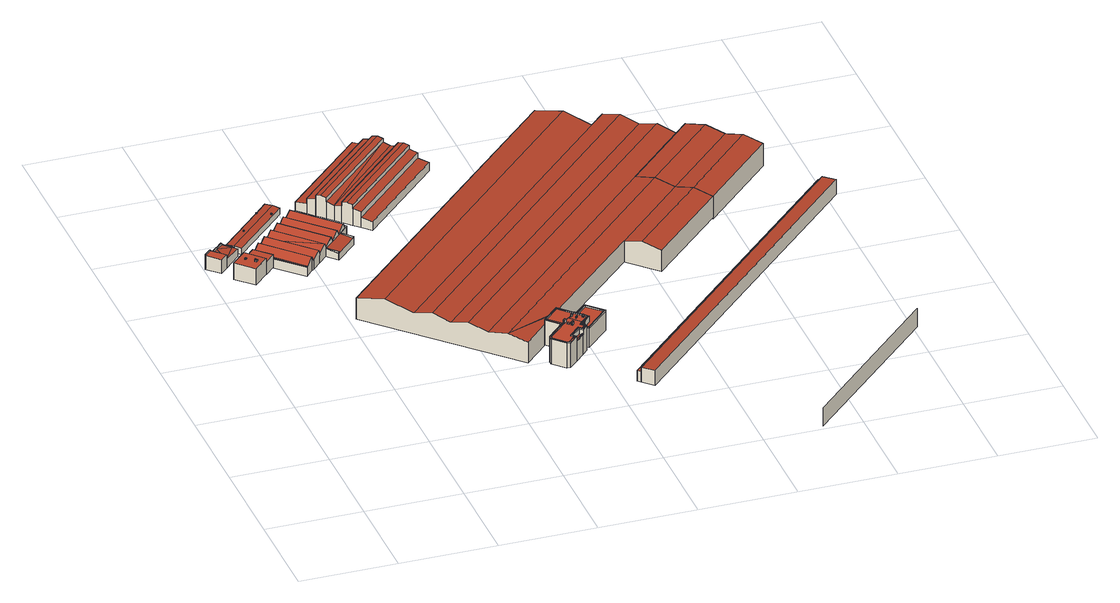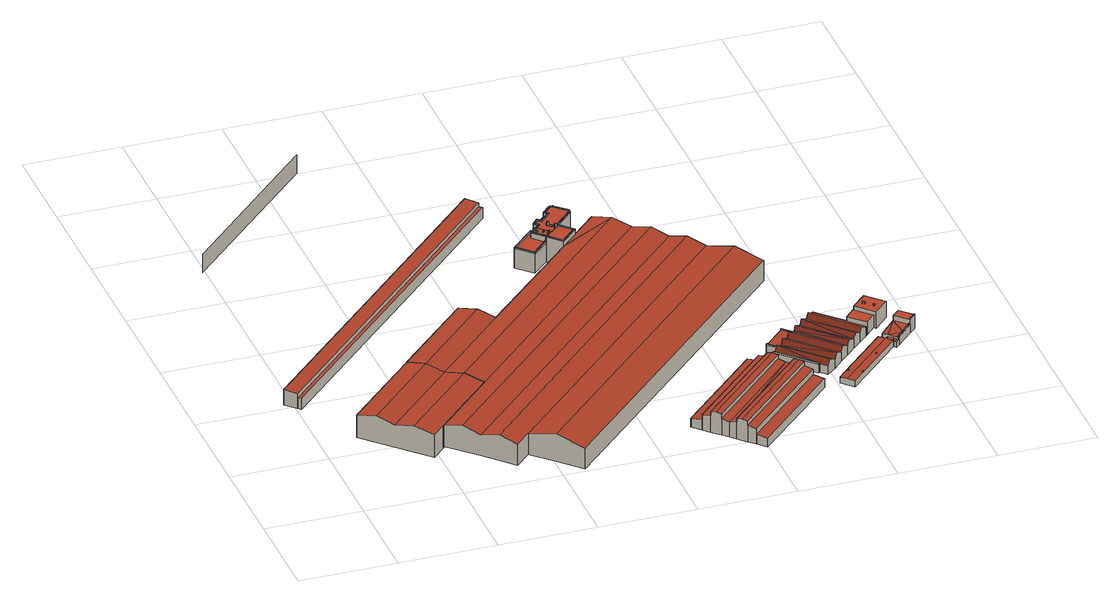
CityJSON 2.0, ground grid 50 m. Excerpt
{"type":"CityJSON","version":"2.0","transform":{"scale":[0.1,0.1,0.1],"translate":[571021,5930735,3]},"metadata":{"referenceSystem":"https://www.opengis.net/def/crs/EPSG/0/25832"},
"CityObjects":{
"building1":{"type":"Building","attributes":{"Grundfläche 2D":"163.398971","Grundhöhe NN":"5.620"},"children":["building1-1","building1-2","building1-3"],"geometry":[{"type":"Solid","lod":"3","boundaries":[[[[0,1,2,3,4]],[[5,6,0]],[[2,1,0,6,7]],[[8,9,10,2,7,6]],[[11,9,8]],[[12,13,14,15,16,17,18,19]],[[20,21,22,23]],[[24,25,26,27,28]],[[20,28,27]],[[23,28,20]],[[28,23,22]],[[28,22,29,30]],[[24,28,30,31]],[[25,24,31,32]],[[22,21,33,29]],[[5,0,34,35]],[[20,27,11,8,6,5,35,33,21]],[[11,27,26,9]],[[9,26,25,10]],[[3,2,10,25,32,36,37]],[[14,13,38,39]],[[15,14,39,40]],[[16,15,40,41]],[[17,16,41,42]],[[4,3,43,19,18,17,42,34,0]],[[13,12,19,43,3,37,44,38]],[[41,40,39,38,44,37,36,32,31,30,29,33,35,34,42]]]],"semantics":{"surfaces":[{"type":"RoofSurface"},{"type":"WallSurface"},{"type":"GroundSurface"}],"values":[[0,0,0,0,0,0,0,0,0,0,1,1,1,1,1,1,1,1,1,1,1,1,1,1,1,1,2]]}}]},
"building1-1":{"type":"BuildingInstallation","parents":["building1"],"geometry":[{"type":"MultiSurface","lod":"3","boundaries":[[[45,46,47,48,49]],[[50,7,51,52,47,46,45]],[[52,9,10,48,47]],[[10,2,49,48]]],"semantics":{"surfaces":[{"type":"RoofSurface"},{"type":"WallSurface"}],"values":[0,1,1,1]}}]},
"building1-2":{"type":"BuildingInstallation","parents":["building1"],"geometry":[{"type":"MultiSurface","lod":"3","boundaries":[[[43,53,54,55]],[[43,3,4,53]],[[1,50,45,54,53,4]],[[45,49,55,54]],[[3,43,55,49,2]]],"semantics":{"surfaces":[{"type":"RoofSurface"},{"type":"WallSurface"}],"values":[0,1,1,1,1]}}]},
"building1-3":{"type":"BuildingInstallation","parents":["building1"],"geometry":[{"type":"MultiSurface","lod":"3","boundaries":[[[56,57,58,59]],[[13,14,57,56]],[[58,57,14,60]],[[60,12,59,58]],[[12,13,56,59]]],"semantics":{"surfaces":[{"type":"RoofSurface"},{"type":"WallSurface"}],"values":[0,1,1,1,1]}}]},
"building2":{"type":"Building","attributes":{"Grundfläche 2D":"205.678672","Grundhöhe NN":"5.720"},"children":["building2-1","building2-2"],"geometry":[{"type":"Solid","lod":"3","boundaries":[[[[61,62,63,64]],[[65,66,67,68,69,70,71]],[[69,68,72,73]],[[74,71,70,69,73,75]],[[76,66,65,71,74,77]],[[67,66,76,78]],[[62,61,79,80]],[[63,62,80,81]],[[63,81,72,68,64]],[[79,61,64,68,67,78]],[[77,74,75,73,72,81,80,79,78,76]]]],"semantics":{"surfaces":[{"type":"RoofSurface"},{"type":"WallSurface"},{"type":"GroundSurface"}],"values":[[0,0,1,1,1,1,1,1,1,1,2]]}}]},
"building2-1":{"type":"BuildingInstallation","parents":["building2"],"geometry":[{"type":"MultiSurface","lod":"3","boundaries":[[[82,83,84,85]],[[85,84,86,87]],[[82,85,87,88]],[[83,82,88,89]],[[84,83,89,86]]],"semantics":{"surfaces":[{"type":"RoofSurface"},{"type":"WallSurface"}],"values":[0,1,1,1,1]}}]},
"building2-2":{"type":"BuildingInstallation","parents":["building2"],"geometry":[{"type":"MultiSurface","lod":"3","boundaries":[[[90,91,92,93]],[[93,92,94,95]],[[90,93,95,96]],[[91,90,96,97]],[[92,91,97,94]]],"semantics":{"surfaces":[{"type":"RoofSurface"},{"type":"WallSurface"}],"values":[0,1,1,1,1]}}]},
"building3":{"type":"Building","attributes":{"Grundfläche 2D":"334.083059","Grundhöhe NN":"5.741"},"children":["building3-1","building3-2","building3-3"],"geometry":[{"type":"Solid","lod":"3","boundaries":[[[[98,99,100,101,102]],[[103,100,99]],[[104,105,106,101,100,107,108,109]],[[110,99,98,102,111,112]],[[103,99,110,113]],[[107,100,103,113,114]],[[104,109,108,107,114,115]],[[116,101,106,105,104,115,117]],[[102,101,116,111]],[[112,111,116,117,115,114,113,110]]]],"semantics":{"surfaces":[{"type":"RoofSurface"},{"type":"WallSurface"},{"type":"GroundSurface"}],"values":[[0,0,0,1,1,1,1,1,1,2]]}}]},
"building3-1":{"type":"BuildingInstallation","parents":["building3"],"geometry":[{"type":"MultiSurface","lod":"3","boundaries":[[[118,119,120,121]],[[109,122,121,120]],[[122,123,118,121]],[[119,118,123,108]],[[120,119,108,109]]],"semantics":{"surfaces":[{"type":"RoofSurface"},{"type":"WallSurface"}],"values":[0,1,1,1,1]}}]},
"building3-2":{"type":"BuildingInstallation","parents":["building3"],"geometry":[{"type":"MultiSurface","lod":"3","boundaries":[[[124,125,126,127]],[[128,129,127,126]],[[124,127,129,130]],[[130,131,125,124]],[[126,125,131,128]]],"semantics":{"surfaces":[{"type":"RoofSurface"},{"type":"WallSurface"}],"values":[0,1,1,1,1]}}]},
"building3-3":{"type":"BuildingInstallation","parents":["building3"],"geometry":[{"type":"MultiSurface","lod":"3","boundaries":[[[132,133,134,135]],[[135,134,136,137]],[[132,135,137,138]],[[133,132,138,139]],[[134,133,139,136]]],"semantics":{"surfaces":[{"type":"RoofSurface"},{"type":"WallSurface"}],"values":[0,1,1,1,1]}}]},
"building4":{"type":"Building","attributes":{"Grundfläche 2D":"1285.955328","Grundhöhe NN":"5.644"},"children":["building4-1","building4-2","building4-3","building4-4"],"geometry":[{"type":"Solid","lod":"3","boundaries":[[[[140,141,142,143,144,145,146]],[[144,147,148,145]],[[147,149,150,148]],[[151,152,153,154,155,156,157,158,159,160,161,162,163,164]],[[165,166,167,168,169,170,171,172,173,174]],[[175,176,177,178]],[[176,175,179]],[[176,179,180]],[[181,182,183]],[[184,182,181]],[[184,181,185]],[[186,187,185,188]],[[184,185,187]],[[189,180,179,190,191,192]],[[193,192,194]],[[195,196,189,192,193]],[[197,187,186,198]],[[177,197,198,178]],[[199,200,150,149]],[[182,199,183]],[[200,199,182]],[[141,140,146,201,202,203]],[[142,141,203,204]],[[143,142,204,205]],[[206,147,144,143,205,207]],[[149,147,206,208]],[[209,145,148,150,210,211]],[[146,145,209,201]],[[158,157,179,175,178]],[[212,177,176,180,213]],[[161,160,159,186,188,185,181,183,214,215]],[[216,182,184,187,217]],[[155,170,169,194,192,191,190,179,157,156]],[[218,196,195,193,194,169,168,219]],[[180,189,196,218,213]],[[198,186,159,158,178]],[[187,197,177,212,217]],[[183,199,149,208,214]],[[210,150,200,182,216]],[[162,161,215,220]],[[163,162,220,221]],[[164,163,221,222]],[[151,164,222,223]],[[152,151,223,224]],[[153,152,224,225]],[[154,153,225,226]],[[171,170,155,154]],[[171,154,226,227,172]],[[173,172,227,228]],[[174,173,228,229]],[[165,174,229,230]],[[166,165,230,231]],[[167,166,231,232]],[[168,167,232,219]],[[222,221,220,215,214,208,206,207,205,204,203,202,201,209,211,210,216,217,212,213,218,219,232,231,230,229,228,227,226,225,224,223]]]],"semantics":{"surfaces":[{"type":"RoofSurface"},{"type":"WallSurface"},{"type":"GroundSurface"}],"values":[[0,0,0,0,0,0,0,0,0,0,0,0,0,0,0,0,0,0,0,0,0,1,1,1,1,1,1,1,1,1,1,1,1,1,1,1,1,1,1,1,1,1,1,1,1,1,1,1,1,1,1,1,1,1,2]]}}]},
"building4-1":{"type":"BuildingInstallation","parents":["building4"],"geometry":[{"type":"MultiSurface","lod":"3","boundaries":[[[233,234,235,236,237,238,239,240]],[[142,143,240,239]],[[143,144,233,240]],[[144,241,234,233]],[[235,234,241,242]],[[236,235,242,243]],[[237,236,243,140]],[[141,142,239,238]],[[140,141,238,237]]],"semantics":{"surfaces":[{"type":"RoofSurface"},{"type":"WallSurface"}],"values":[0,1,1,1,1,1,1,1,1]}}]},
"building4-2":{"type":"BuildingInstallation","parents":["building4"],"geometry":[{"type":"MultiSurface","lod":"3","boundaries":[[[244,245,171,170,246,247]],[[171,154,155,170]],[[154,171,245,153]],[[155,156,246,170]],[[247,246,156,248]],[[248,152,153,245,244,247]]],"semantics":{"surfaces":[{"type":"RoofSurface"},{"type":"WallSurface"}],"values":[0,1,1,1,1,1]}}]},
"building4-3":{"type":"BuildingInstallation","parents":["building4"],"geometry":[{"type":"MultiSurface","lod":"3","boundaries":[[[249,250,251,252]],[[161,162,250,249]],[[163,253,251,250,162]],[[252,251,253,160]],[[161,249,252,160]]],"semantics":{"surfaces":[{"type":"RoofSurface"},{"type":"WallSurface"}],"values":[0,1,1,1,1]}}]},
"building4-4":{"type":"BuildingInstallation","parents":["building4"],"geometry":[{"type":"MultiSurface","lod":"3","boundaries":[[[254,255,256,257]],[[165,166,258,255,254]],[[258,172,173,256,255]],[[173,174,257,256]],[[174,165,254,257]]],"semantics":{"surfaces":[{"type":"RoofSurface"},{"type":"WallSurface"}],"values":[0,1,1,1,1]}}]},
"building5":{"type":"Building","attributes":{"Grundfläche 2D":"225.224495","Grundhöhe NN":"5.139"},"children":["building5-1","building5-2","building5-3","building5-4"],"geometry":[{"type":"Solid","lod":"3","boundaries":[[[[259,260,261,262,263,264,265,266,267,268,269,270,271,272,273,274,275,276,277,278,279,280,281,282,283,284,285,286,287,288,289,290,291,292,293,294,295,296]],[[297,298,299,300,301,302]],[[303,304,305,306,307,308,309,310,311,312,313,314,315,316,317,318,319,320,321]],[[306,262,261,322]],[[305,263,262,306]],[[305,304,264,263]],[[304,303,265,264]],[[303,321,266,265]],[[321,320,267,266]],[[320,319,268,267]],[[269,268,319,318]],[[318,317,270,269]],[[317,316,271,270]],[[316,315,272,271]],[[273,272,315,314]],[[314,313,274,273]],[[275,274,313,312]],[[312,311,276,275]],[[311,310,277,276]],[[278,277,310,309]],[[309,323,279,278]],[[323,324,325,281,280,279]],[[326,327,283,282,281,325]],[[327,328,329,285,284,283]],[[329,330,331,287,286,285]],[[331,332,288,287]],[[332,333,289,288]],[[333,334,290,289]],[[334,335,291,290]],[[335,336,337,293,292,291]],[[337,338,294,293]],[[338,339,295,294]],[[339,340,296,295]],[[340,341,259,296]],[[341,342,322,261,260,259]],[[306,322,343,344]],[[307,306,344,345]],[[308,307,345,346]],[[309,308,346,347]],[[323,309,347,348]],[[349,325,324,323,348,350]],[[351,327,326,325,349,352]],[[353,329,328,327,351,354]],[[355,300,356,331,330,329,353,357]],[[356,300,299,298,332,331]],[[332,298,297,333]],[[301,358,334,333,297,302]],[[334,358,301,359,360,335]],[[361,337,336,335,360,362]],[[338,337,361,363]],[[339,338,363,364]],[[340,339,364,365]],[[341,340,365,366]],[[322,342,341,366,367,343]],[[301,300,355,359]],[[362,360,359,355,357,353,354,351,352,349,350,348,347,346,345,344,343,367,366,365,364,363,361]]]],"semantics":{"surfaces":[{"type":"RoofSurface"},{"type":"WallSurface"},{"type":"GroundSurface"}],"values":[[0,0,0,1,1,1,1,1,1,1,1,1,1,1,1,1,1,1,1,1,1,1,1,1,1,1,1,1,1,1,1,1,1,1,1,1,1,1,1,1,1,1,1,1,1,1,1,1,1,1,1,1,1,1,1,2]]}}]},
"building5-1":{"type":"BuildingInstallation","parents":["building5"],"geometry":[{"type":"MultiSurface","lod":"3","boundaries":[[[368,356,358,369]],[[358,356,300,301]],[[369,358,301,302]],[[368,369,302,299]],[[356,368,299,300]]],"semantics":{"surfaces":[{"type":"RoofSurface"},{"type":"WallSurface"}],"values":[0,1,1,1,1]}}]},
"building5-2":{"type":"BuildingInstallation","parents":["building5"],"geometry":[{"type":"MultiSurface","lod":"3","boundaries":[[[370,371,372,373]],[[374,375,373,372]],[[370,373,375,376]],[[376,377,371,370]],[[372,371,377,374]]],"semantics":{"surfaces":[{"type":"RoofSurface"},{"type":"WallSurface"}],"values":[0,1,1,1,1]}}]},
"building5-3":{"type":"BuildingInstallation","parents":["building5"],"geometry":[{"type":"MultiSurface","lod":"3","boundaries":[[[378,379,380,381]],[[381,380,382,383]],[[383,384,378,381]],[[379,378,384,385]],[[385,382,380,379]]],"semantics":{"surfaces":[{"type":"RoofSurface"},{"type":"WallSurface"}],"values":[0,1,1,1,1]}}]},
"building5-4":{"type":"BuildingInstallation","parents":["building5"],"geometry":[{"type":"MultiSurface","lod":"3","boundaries":[[[386,387,388,389]],[[389,388,390,391]],[[386,389,391,392]],[[387,386,392,393]],[[388,387,393,390]]],"semantics":{"surfaces":[{"type":"RoofSurface"},{"type":"WallSurface"}],"values":[0,1,1,1,1]}}]},
"building6":{"type":"Building","attributes":{"Grundfläche 2D":"110.525861","Grundhöhe NN":"5.019"},"geometry":[{"type":"Solid","lod":"3","boundaries":[[[[394,395,396,278,397,398,399,400,401]],[[308,307,402,403,404,309]],[[396,405,309,278]],[[397,278,309,404]],[[398,397,404,403]],[[403,402,399,398]],[[402,406,400,399]],[[406,407,408,394,401,400]],[[408,409,395,394]],[[409,405,396,395]],[[309,405,410,411]],[[308,309,411,412]],[[307,308,412,413]],[[406,402,307,413,414]],[[415,408,407,406,414,416]],[[409,408,415,417]],[[405,409,417,410]],[[410,417,415,416,414,413,412,411]]]],"semantics":{"surfaces":[{"type":"RoofSurface"},{"type":"WallSurface"},{"type":"GroundSurface"}],"values":[[0,0,1,1,1,1,1,1,1,1,1,1,1,1,1,1,1,2]]}}]},
"building7":{"type":"Building","attributes":{"Grundfläche 2D":"2459.550873","Grundhöhe NN":"5.430"},"geometry":[{"type":"Solid","lod":"3","boundaries":[[[[418,419,420,421]],[[420,419,422,423]],[[424,425,426,427,428]],[[429,426,425,430]],[[431,432,433,434]],[[435,436,437,438]],[[439,440,441,442,443]],[[444,445,446,447]],[[448,446,445]],[[449,450,451,452,453,454]],[[447,446,455,456]],[[421,448,445,418]],[[422,419,418,445,457,458,441]],[[423,422,441,440,459]],[[420,423,459,460,461,448,421]],[[427,453,452,428]],[[430,425,424,428,452,462,463,456]],[[430,456,455,429]],[[427,426,429,455,464,465,453]],[[431,434,466,467]],[[432,431,467,468]],[[433,432,468,469]],[[438,437,470,471,472,473]],[[435,438,473,474]],[[436,435,474,475]],[[442,441,458,476]],[[439,443,442,476,466,434,433]],[[439,433,469,459,440]],[[445,444,447,477,457]],[[446,448,461,478]],[[449,454,453,465,471,470,437]],[[479,451,450,449,437,436,475]],[[452,451,479,462]],[[447,456,463,477]],[[455,446,478,464]],[[478,461,460,459,469,468,467,466,476,458,457,477,463,462,479,475,474,473,472,471,465,464]]]],"semantics":{"surfaces":[{"type":"RoofSurface"},{"type":"WallSurface"},{"type":"GroundSurface"}],"values":[[0,0,0,0,0,0,0,0,0,0,0,1,1,1,1,1,1,1,1,1,1,1,1,1,1,1,1,1,1,1,1,1,1,1,1,2]]}}]},
"building8":{"type":"Building","attributes":{"Grundfläche 2D":"189.924004","Grundhöhe NN":"5.252"},"children":["building8-1","building8-2","building8-3","building8-4","building8-5","building8-6"],"geometry":[{"type":"Solid","lod":"3","boundaries":[[[[480,481,482,483,484,485,486,487,488,489,490,491,492,493]],[[494,495,496,497,498,499,500,501,502]],[[306,322,503,504,505,506,507,508,509,406,402,307]],[[510,511,484,483]],[[486,485,499,498]],[[487,486,498,497]],[[488,487,497,496]],[[489,488,496,495]],[[512,513,514,493,492,491]],[[514,515,480,493]],[[515,516,517,482,481,480]],[[517,510,483,482]],[[511,510,518,519]],[[520,514,513,512,521,522]],[[515,514,520,523]],[[510,517,524,518]],[[524,517,516,515,523,525]],[[306,307,526,527]],[[322,306,527,528]],[[512,491,490,489,495,494,505,504,503,322,528,521]],[[507,506,505,494,502,501]],[[507,501,500,508]],[[485,484,406,509,508,500,499]],[[402,406,484,511,519,526,307]],[[528,527,526,519,518,524,525,523,520,522,521]]]],"semantics":{"surfaces":[{"type":"RoofSurface"},{"type":"WallSurface"},{"type":"GroundSurface"}],"values":[[0,0,0,1,1,1,1,1,1,1,1,1,1,1,1,1,1,1,1,1,1,1,1,1,2]]}}]},
"building8-1":{"type":"BuildingInstallation","parents":["building8"],"geometry":[{"type":"MultiSurface","lod":"3","boundaries":[[[529,530,531,532,533,400,399,534,535,536,537,538,262,261,539,540]],[[406,402,399,400]],[[402,541,542,535,534,399]],[[536,535,542,543]],[[543,544,537,536]],[[544,545,306,262,538,537]],[[306,322,261,262]],[[322,503,504,505,529,540,539,261]],[[505,506,507,531,530,529]],[[507,508,532,531]],[[509,406,400,533,532,508]]],"semantics":{"surfaces":[{"type":"RoofSurface"},{"type":"WallSurface"}],"values":[0,1,1,1,1,1,1,1,1,1,1]}}]},
"building8-2":{"type":"BuildingInstallation","parents":["building8"],"geometry":[{"type":"MultiSurface","lod":"3","boundaries":[[[546,547,548,549]],[[549,548,550,551]],[[551,552,546,549]],[[547,546,552,553]],[[553,550,548,547]]],"semantics":{"surfaces":[{"type":"RoofSurface"},{"type":"WallSurface"}],"values":[0,1,1,1,1]}}]},
"building8-3":{"type":"BuildingInstallation","parents":["building8"],"geometry":[{"type":"MultiSurface","lod":"3","boundaries":[[[554,555,556,557]],[[556,555,558,559]],[[559,560,557,556]],[[554,557,560,561]],[[561,558,555,554]]],"semantics":{"surfaces":[{"type":"RoofSurface"},{"type":"WallSurface"}],"values":[0,1,1,1,1]}}]},
"building8-4":{"type":"BuildingInstallation","parents":["building8"],"geometry":[{"type":"MultiSurface","lod":"3","boundaries":[[[562,563,564,565]],[[565,564,566,567]],[[562,565,567,568]],[[563,562,568,569]],[[564,563,569,566]]],"semantics":{"surfaces":[{"type":"RoofSurface"},{"type":"WallSurface"}],"values":[0,1,1,1,1]}}]},
"building8-5":{"type":"BuildingInstallation","parents":["building8"],"geometry":[{"type":"MultiSurface","lod":"3","boundaries":[[[570,571,572,573]],[[573,572,574,575]],[[575,576,570,573]],[[571,570,576,577]],[[577,574,572,571]]],"semantics":{"surfaces":[{"type":"RoofSurface"},{"type":"WallSurface"}],"values":[0,1,1,1,1]}}]},
"building8-6":{"type":"BuildingInstallation","parents":["building8"],"geometry":[{"type":"MultiSurface","lod":"3","boundaries":[[[578,579,580,581]],[[582,583,581,580]],[[583,584,578,581]],[[579,578,584,585]],[[580,579,585,582]]],"semantics":{"surfaces":[{"type":"RoofSurface"},{"type":"WallSurface"}],"values":[0,1,1,1,1]}}]},
"building9":{"type":"Building","attributes":{"Grundfläche 2D":"18090.254967","Grundhöhe NN":"4.798"},"geometry":[{"type":"Solid","lod":"3","boundaries":[[[[586,587,588,589]],[[589,590,586]],[[591,592,593,594]],[[589,588,594,593,595,596]],[[597,598,592,591]],[[598,597,599,600,601]],[[602,603,601,600]],[[602,604,605,606,603]],[[595,607,608,596]],[[607,609,610,611]],[[611,612,607]],[[613,608,607,612,614,615]],[[616,612,611]],[[614,617,618,615]],[[619,620,621,618,617,622,623,624]],[[587,586,590,589,596,625,626,627,628]],[[588,587,628,629]],[[630,631,599,597,591,594,588,629,632]],[[600,599,631,633]],[[634,604,602,600,633,635]],[[605,604,634,636]],[[637,609,607,595,593,592,598,601,603,606,605,636,638]],[[639,616,611,610,609,637,640]],[[612,616,639,641]],[[614,612,641,642]],[[622,617,614,642,643]],[[624,623,622,643,644]],[[645,646,647,625,596,608,613,615,618,621,620,619,624,644,648]],[[639,640,637,638,636,634,635,633,631,630,632,629,628,627,626,625,647,646,645,648,644,643,642,641]]]],"semantics":{"surfaces":[{"type":"RoofSurface"},{"type":"WallSurface"},{"type":"GroundSurface"}],"values":[[0,0,0,0,0,0,0,0,0,0,0,0,0,0,0,1,1,1,1,1,1,1,1,1,1,1,1,1,2]]}}]},
"building10":{"type":"Building","attributes":{"Grundfläche 2D":"11130.910381","Grundhöhe NN":"5.009"},"geometry":[{"type":"MultiSurface","lod":"3","boundaries":[[[649,650,651,652]]],"semantics":{"surfaces":[{"type":"WallSurface"}],"values":[0]}}]},
"building11":{"type":"Building","attributes":{"Grundfläche 2D":"1825.754497","Grundhöhe NN":"5.010"},"geometry":[{"type":"Solid","lod":"3","boundaries":[[[[653,654,655,656,657]],[[658,659,660,661]],[[655,654,653,662,663]],[[656,655,663,664]],[[665,657,656,664,661,660]],[[653,657,665,662]],[[658,661,664,666]],[[659,658,666,667]],[[660,659,667,665]],[[667,666,664,663,662,665]]]],"semantics":{"surfaces":[{"type":"RoofSurface"},{"type":"WallSurface"},{"type":"GroundSurface"}],"values":[[0,0,1,1,1,1,1,1,1,2]]}}]},
"building12":{"type":"Building","attributes":{"Grundfläche 2D":"2204.693127","Grundhöhe NN":"3.876"},"geometry":[{"type":"Solid","lod":"3","boundaries":[[[[596,608,668,669,587,589]],[[608,613,615,670,668]],[[615,618,671,670]],[[671,618,624,672,673]],[[587,669,674,675]],[[596,589,587,675,676]],[[677,678,624,618,615,613,608,596,676]],[[679,673,672,624,678,680]],[[669,668,670,671,673,679,674]],[[675,674,679,680,678,677,676]]]],"semantics":{"surfaces":[{"type":"RoofSurface"},{"type":"WallSurface"},{"type":"GroundSurface"}],"values":[[0,0,0,0,1,1,1,1,1,2]]}}]}
},
"vertices":[
[99,2276,74],[87,2382,72],[86,2386,72],[37,2337,74],[40,2335,74],[184,2360,68],[163,2381,68],[91,2386,72],[142,2403,68],[122,2419,68],[120,2421,68],[124,2421,68],[36,2336,101],[2,2303,101],[4,2301,101],[2,2300,101],[63,2239,101],[100,2275,101],[40,2335,101],[37,2337,101],[142,2403,57],[163,2381,58],[179,2397,58],[158,2419,57],[139,2439,57],[120,2421,57],[122,2419,57],[124,2421,57],[151,2427,57],[179,2397,26],[151,2427,26],[139,2439,26],[120,2421,26],[163,2381,26],[99,2276,26],[184,2360,26],[86,2386,26],[37,2337,26],[2,2303,26],[4,2301,26],[2,2300,26],[63,2239,26],[100,2275,26],[37,2337,81],[36,2336,26],
[88,2384,77],[91,2386,77],[123,2418,77],[120,2421,77],[86,2386,77],[88,2384,72],[93,2388,72],[123,2418,68],
[40,2335,81],[88,2384,81],[86,2386,81],
[2,2303,106],[4,2301,106],[38,2334,106],[36,2336,106],[38,2334,101],
[175,2244,117],[98,2168,117],[181,2084,117],[258,2159,117],[310,2210,97],[235,2286,97],[184,2235,97],[258,2159,97],[259,2158,97],[310,2208,97],[311,2209,97],[258,2159,27],[259,2158,27],[311,2209,27],[310,2208,27],[235,2286,27],[310,2210,27],[184,2235,27],[175,2244,27],[98,2168,27],[181,2084,27],
[204,2142,126],[211,2149,126],[203,2158,126],[196,2151,126],[203,2158,117],[196,2151,117],[204,2142,117],[211,2149,117],
[164,2178,124],[169,2182,124],[164,2188,124],[159,2183,124],[164,2188,117],[159,2183,117],[164,2178,117],[169,2182,117],
[461,2620,59],[497,2655,59],[472,2687,63],[180,2396,63],[208,2369,59],[498,2661,59],[151,2427,59],[158,2419,60],[179,2397,63],[443,2716,59],[377,2651,59],[373,2647,59],[497,2655,27],[208,2369,27],[461,2620,27],[498,2661,27],[443,2716,27],[151,2427,27],[180,2396,27],[179,2397,27],
[380,2648,65],[377,2651,65],[373,2647,65],[377,2644,65],[377,2644,60],[380,2648,60],
[268,2511,66],[270,2513,66],[267,2515,66],[265,2514,66],[267,2515,61],[265,2514,61],[268,2511,61],[270,2513,61],
[441,2611,66],[444,2614,66],[441,2618,66],[438,2615,66],[441,2618,61],[438,2615,61],[441,2611,60],[444,2614,60],
[310,2210,75],[311,2209,75],[310,2208,75],[435,2082,75],[444,2091,75],[245,2295,75],[235,2286,75],[473,2121,104],[274,2324,104],[485,2132,75],[286,2335,75],[737,2279,64],[736,2280,64],[737,2281,64],[692,2328,71],[688,2331,71],[686,2329,71],[675,2318,71],[628,2271,71],[579,2224,71],[579,2223,71],[577,2222,71],[626,2172,64],[627,2172,64],[628,2171,64],[564,2537,73],[561,2535,73],[559,2537,73],[558,2535,73],[722,2365,73],[688,2331,73],[692,2328,73],[730,2367,73],[731,2366,73],[733,2368,73],[664,2307,104],[463,2510,104],[428,2475,75],[628,2271,75],[675,2318,75],[476,2523,75],[569,2214,104],[334,2382,75],[533,2178,75],[368,2417,104],[577,2222,81],[579,2224,75],[380,2429,75],[579,2223,76],[512,2557,104],[686,2329,83],[688,2331,85],[711,2354,104],[559,2533,75],[722,2365,75],[558,2535,75],[525,2568,75],[417,2465,104],[617,2261,104],[522,2167,104],[321,2370,104],[235,2286,26],[310,2210,26],[311,2209,26],[310,2208,26],[435,2082,26],[473,2121,26],[444,2091,26],[485,2132,26],[245,2295,26],[286,2335,26],[274,2324,26],[428,2475,26],[476,2523,26],[533,2178,26],[577,2222,26],[334,2382,26],[380,2429,26],[525,2568,26],[558,2535,26],[626,2172,26],[627,2172,26],[628,2171,26],[737,2279,26],[736,2280,26],[737,2281,26],[692,2328,26],[730,2367,26],[731,2366,26],[733,2368,26],[564,2537,26],[561,2535,26],[559,2537,26],
[444,2091,77],[442,2093,77],[435,2086,77],[312,2212,77],[310,2210,77],[311,2209,77],[310,2208,77],[435,2082,77],[442,2093,75],[435,2086,75],[312,2212,75],
[736,2280,73],[737,2281,73],[686,2329,73],[735,2279,73],[735,2279,64],
[577,2222,73],[626,2172,73],[628,2173,73],[579,2223,73],[628,2173,64],
[564,2537,80],[561,2534,80],[731,2366,80],[733,2368,80],[561,2534,73],
[1463,1053,162],[1466,1057,162],[1467,1057,162],[1462,1061,162],[1458,1057,162],[1459,1057,162],[1452,1049,162],[1451,1050,162],[1443,1042,162],[1462,1022,162],[1440,1001,162],[1425,1017,162],[1367,959,162],[1382,943,162],[1344,906,162],[1332,906,162],[1275,963,162],[1275,977,162],[1370,1070,162],[1365,1075,162],[1269,980,162],[1269,977,162],[1269,960,162],[1328,902,162],[1330,899,162],[1345,900,162],[1348,900,162],[1349,901,162],[1391,943,162],[1375,959,162],[1425,1007,162],[1440,992,162],[1470,1022,162],[1452,1041,162],[1451,1042,162],[1455,1046,162],[1457,1045,162],[1464,1052,162],[1425,1007,129],[1375,959,129],[1388,946,129],[1391,943,129],[1440,992,129],[1437,995,129],[1452,1049,158],[1459,1057,158],[1458,1057,158],[1462,1061,158],[1411,1115,158],[1409,1117,158],[1365,1075,158],[1370,1070,158],[1275,977,158],[1275,963,158],[1332,906,158],[1344,906,158],[1382,943,158],[1367,959,158],[1425,1017,158],[1440,1001,158],[1462,1022,158],[1443,1042,158],[1451,1050,158],[1467,1057,158],[1269,980,158],[1269,977,158],[1269,960,158],[1328,902,158],[1330,899,158],[1345,900,158],[1348,900,158],[1349,901,158],[1391,943,158],[1375,959,158],[1425,1007,158],[1440,992,158],[1470,1022,158],[1452,1041,158],[1451,1042,158],[1455,1046,158],[1457,1045,158],[1464,1052,158],[1463,1053,158],[1466,1057,158],[1467,1057,21],[1462,1061,21],[1411,1115,21],[1409,1117,21],[1365,1075,21],[1269,980,21],[1269,960,21],[1269,977,21],[1330,899,21],[1328,902,21],[1348,900,21],[1345,900,21],[1391,943,21],[1391,943,135],[1349,901,21],[1440,992,135],[1440,992,21],[1470,1022,21],[1451,1042,21],[1452,1041,21],[1455,1046,21],[1457,1045,21],[1464,1052,21],[1463,1053,21],[1466,1057,21],
[1388,946,135],[1437,995,135],
[1404,1068,162],[1395,1076,162],[1387,1068,162],[1395,1059,162],[1387,1068,158],[1395,1059,158],[1404,1068,158],[1395,1076,158],
[1382,1089,176],[1372,1080,176],[1377,1074,176],[1387,1083,176],[1377,1074,158],[1387,1083,158],[1382,1089,158],[1372,1080,158],
[1401,1050,175],[1406,1044,175],[1416,1054,175],[1411,1060,175],[1416,1054,158],[1411,1060,158],[1401,1050,158],[1406,1044,158],
[1384,1219,162],[1298,1134,162],[1361,1070,162],[1306,1134,162],[1383,1210,162],[1445,1148,162],[1450,1152,162],[1448,1154,162],[1445,1148,158],[1383,1210,158],[1306,1134,158],[1361,1070,158],[1450,1152,158],[1448,1154,158],[1384,1219,158],[1298,1134,158],[1361,1070,20],[1365,1075,20],[1409,1117,20],[1411,1115,20],[1450,1152,20],[1384,1219,20],[1448,1154,20],[1298,1134,20],
[1124,2976,137],[1104,2997,143],[674,2573,143],[694,2552,137],[1084,3018,137],[654,2593,137],[1201,2898,143],[1201,2899,143],[772,2473,143],[791,2454,137],[1222,2878,137],[751,2494,137],[1181,2919,137],[1009,3093,72],[579,2668,72],[621,2626,79],[1050,3049,79],[1294,2802,72],[1252,2844,80],[824,2421,79],[865,2378,72],[621,2626,108],[654,2593,118],[1084,3018,118],[1051,3050,108],[1050,3049,108],[1150,2950,109],[1124,2976,118],[723,2522,109],[1151,2949,109],[694,2552,118],[824,2421,108],[1252,2844,108],[1253,2845,108],[1222,2878,118],[791,2454,118],[823,2423,108],[751,2494,117],[1181,2919,117],[1124,2976,24],[1084,3018,24],[654,2593,24],[674,2573,24],[694,2552,24],[1222,2878,24],[1181,2919,24],[751,2494,24],[791,2454,24],[1050,3049,24],[1009,3093,24],[579,2668,24],[621,2626,24],[823,2423,80],[823,2423,24],[824,2421,24],[865,2378,24],[1294,2802,24],[1252,2844,24],[1051,3050,24],[1151,2949,24],[723,2522,24],[1253,2845,24],
[1611,1160,136],[1536,1234,136],[1533,1238,136],[1448,1154,136],[1450,1152,136],[1452,1150,136],[1533,1230,136],[1605,1160,136],[1488,1044,136],[1471,1061,136],[1470,1061,136],[1468,1058,136],[1469,1057,136],[1488,1038,136],[1474,1065,129],[1471,1061,129],[1488,1044,129],[1605,1160,129],[1533,1230,129],[1452,1150,129],[1507,1095,129],[1475,1063,129],[1474,1064,129],[1470,1061,158],[1471,1061,158],[1474,1065,158],[1474,1064,158],[1475,1063,158],[1507,1095,158],[1452,1150,158],[1448,1154,129],[1450,1152,129],[1468,1058,129],[1469,1057,129],[1488,1038,129],[1611,1160,129],[1536,1234,129],[1533,1238,129],[1448,1154,23],[1450,1152,23],[1488,1038,23],[1468,1058,23],[1469,1057,23],[1611,1160,23],[1533,1238,23],[1536,1234,23],[1411,1115,23],[1462,1061,23],[1467,1057,23],
[1474,1065,162],[1474,1064,162],[1475,1063,162],[1507,1095,162],[1452,1150,162],[1446,1148,162],[1499,1095,162],[1471,1068,162],[1470,1069,162],[1463,1062,162],[1470,1061,162],[1471,1061,162],[1446,1148,158],[1499,1095,158],[1471,1068,158],[1470,1069,158],[1463,1062,158],
[1436,1137,164],[1431,1131,164],[1433,1129,164],[1438,1135,164],[1433,1129,158],[1438,1135,158],[1436,1137,158],[1431,1131,158],
[1452,1109,165],[1449,1112,165],[1447,1109,165],[1450,1107,165],[1449,1112,158],[1447,1109,158],[1450,1107,158],[1452,1109,158],
[1475,1103,170],[1480,1098,170],[1485,1104,170],[1481,1108,170],[1485,1104,158],[1481,1108,158],[1475,1103,158],[1480,1098,158],
[1429,1128,172],[1422,1120,172],[1425,1118,172],[1431,1125,172],[1425,1118,158],[1431,1125,158],[1429,1128,158],[1422,1120,158],
[1444,1101,165],[1446,1103,165],[1443,1106,165],[1441,1104,165],[1443,1106,158],[1441,1104,158],[1444,1101,158],[1446,1103,158],
[2384,2508,133],[2457,2581,133],[2454,2578,133],[2278,2404,133],[2383,2508,133],[2315,2716,133],[883,1298,133],[951,1229,159],[2383,2649,159],[1022,1157,133],[2142,2268,133],[2246,2785,159],[816,1366,159],[2178,2855,133],[2100,2778,133],[746,1436,133],[1994,2884,171],[640,1544,171],[1888,2992,133],[533,1652,133],[538,1647,135],[1096,1082,155],[2216,2193,155],[1170,1007,133],[1298,1134,133],[1379,1214,133],[1383,1220,133],[2288,2121,134],[1900,1730,133],[2290,2119,133],[1384,1219,133],[1968,1663,155],[2358,2050,155],[2428,1979,134],[2380,2028,149],[2379,2028,149],[2041,1589,133],[2044,1593,133],[2431,1976,133],[2142,2268,18],[2383,2508,18],[2384,2508,18],[2457,2581,18],[2454,2578,18],[2246,2785,18],[2178,2855,18],[2315,2716,18],[2100,2778,18],[1888,2992,18],[1994,2884,18],[533,1652,18],[1170,1007,18],[538,1647,18],[1384,1219,18],[1298,1134,18],[1383,1220,18],[1900,1730,18],[2041,1589,18],[2431,1976,18],[2380,2028,18],[2379,2028,18],[2288,2121,18],[2428,1979,18],
[2303,6,121],[3016,716,121],[3016,716,20],[2303,6,20],
[1671,614,104],[2479,1415,104],[3047,1977,104],[2994,2030,100],[1619,666,100],[2980,2044,79],[1604,681,79],[1619,666,79],[2994,2030,79],[1671,614,20],[3047,1977,20],[2994,2030,20],[1619,666,20],[2980,2044,20],[1604,681,20],
[2598,2571,155],[2523,2646,133],[2670,2498,133],[2738,2428,155],[2431,1977,133],[2812,2354,133],[2523,2646,9],[2457,2581,9],[2142,2268,9],[2288,2121,9],[2431,1976,9],[2812,2354,9],[2431,1977,9]
]}
